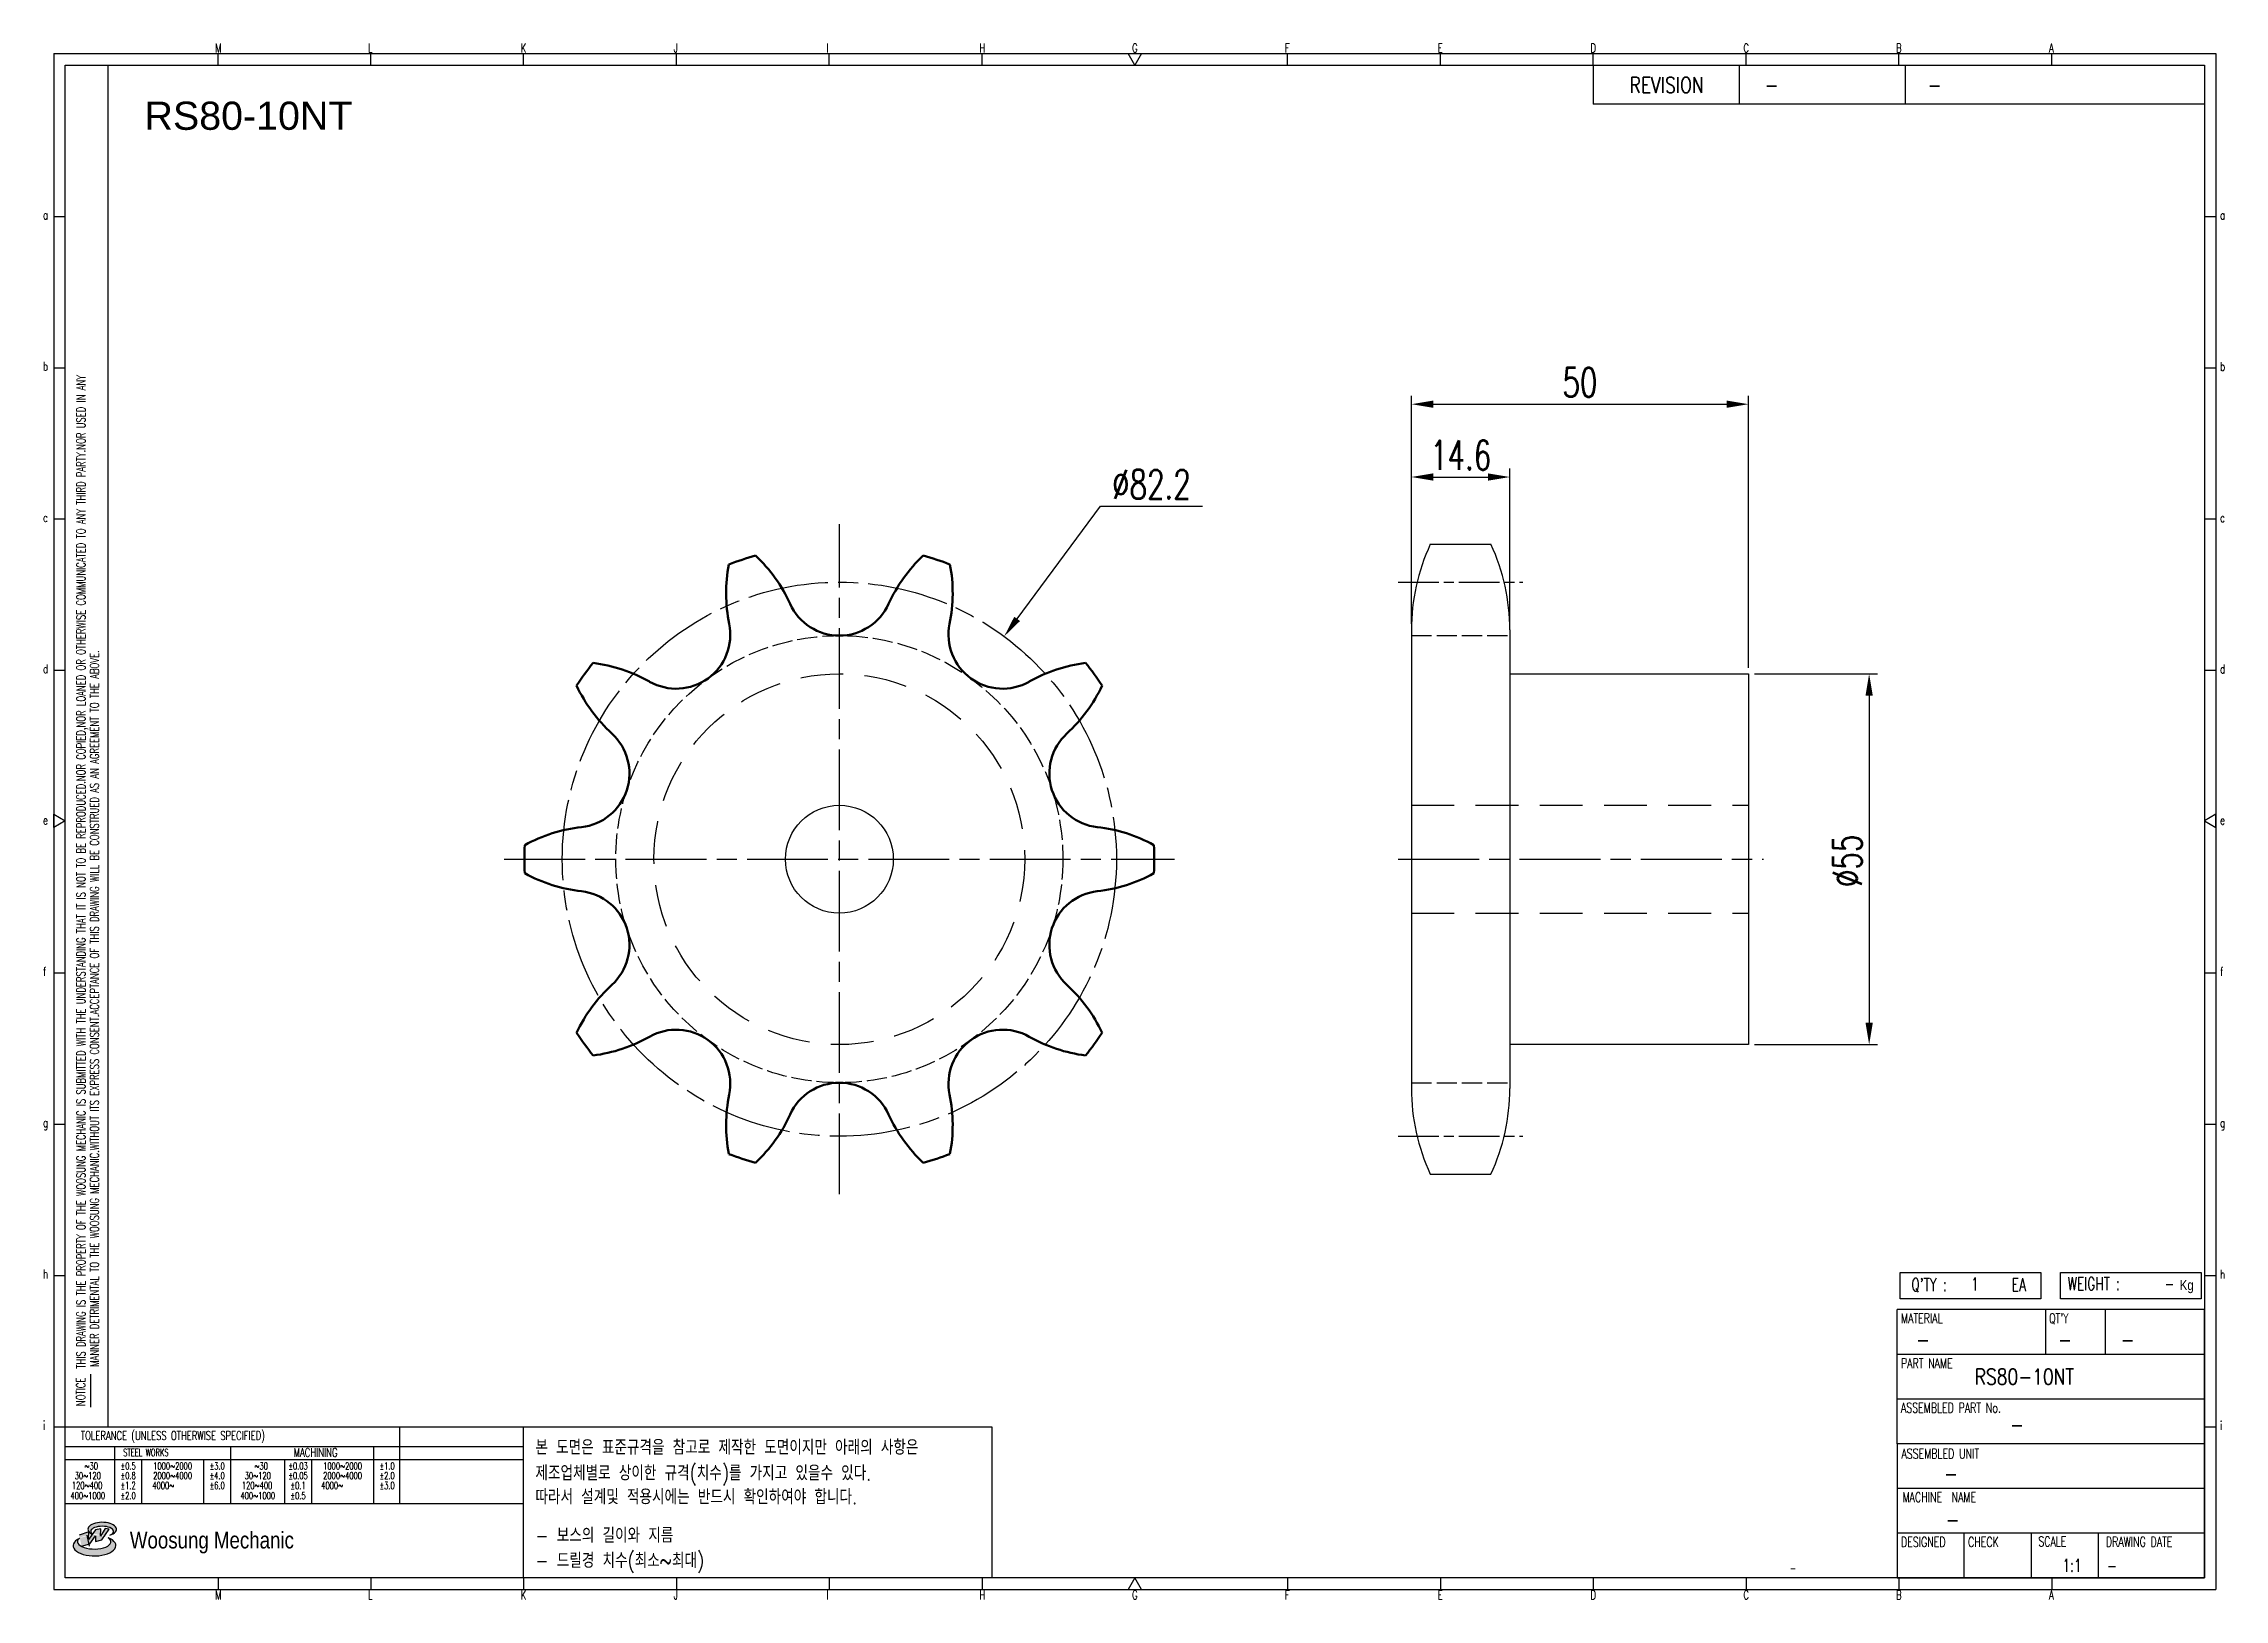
# Model space of a CAD drawing. Header units: millimetres. Extents: x 24007 to 24331, y 30 to 261.
import ezdxf
from ezdxf.enums import TextEntityAlignment as Align

# ---------------------------------------------------------------- set-up
doc = ezdxf.new("R2010")
doc.units = ezdxf.units.MM
for name, pattern in [('AM_ISO02W050', [7.5, 6, -1.5]), ('AM_ISO02W050x2', [3.75, 3, -0.75]), ('AM_ISO08W050', [18, 12, -1.5, 3, -1.5]), ('AM_ISO08W050x2', [9, 6, -0.75, 1.5, -0.75]), ('HIDDEN', [9.525, 6.35, -3.175])]:
    doc.linetypes.add(name, pattern=pattern)
for name, color, linetype, lineweight in [('AM_0N', 7, 'Continuous', 50), ('AM_3N', 6, 'AM_ISO02W050', 25), ('AM_7', 4, 'AM_ISO08W050', 25)]:
    doc.layers.add(name, color=color, linetype=linetype, lineweight=lineweight)
for name, color, linetype in [('HL', 2, 'HIDDEN'), ('S-DIM', 7, 'Continuous'), ('TITLE', 7, 'Continuous'), ('도면레이아웃', 7, 'Continuous')]:
    doc.layers.add(name, color=color, linetype=linetype)
doc.styles.add('HAN', font='ROMANS.shx', dxfattribs={"width": 0.7, "bigfont": 'whgtxt.shx'})
doc.styles.add('HKD_ST2', font='romans.shx', dxfattribs={"width": 0.7, "height": 4, "bigfont": '@extfont2.shx'})
doc.styles.add('HSG', font='SIMPLEX.shx', dxfattribs={"width": 0.7, "bigfont": 'HSG.shx'})
doc.styles.add('ROMANS', font='romans.shx', dxfattribs={"width": 0.7, "bigfont": 'whgtxt.shx'})
doc.styles.add('SLDTEXTSTYLE4', font='arial.ttf', dxfattribs={"width": 0.8})
doc.styles.get("Standard").update_dxf_attribs({"font": 'arial.ttf'})
doc.dimstyles.new('APP8', dxfattribs={"dimscale": 1.8, "dimtxt": 2.4, "dimasz": 1.8, "dimexe": 0.7, "dimexo": 0.5, "dimgap": 0.6, "dimtad": 1, "dimtoh": 1, "dimdec": 1, "dimrnd": 0.01, "dimzin": 9, "dimdsep": 46, "dimtxsty": 'HSG', "dimcen": 0, "dimclrd": 1, "dimclre": 1, "dimclrt": 256, "dimazin": 2, "dimtp": 1, "dimtm": 1, "dimtfac": 0.5, "dimtdec": 1, "dimtofl": 0, "dimtmove": 0, "dimatfit": 3, "dimfxl": 0, "dimtvp": 1, "dimtolj": 2, "dimlwd": -1, "dimlwe": -1, "dimarcsym": 0})

# ---------------------------------------------------------------- blocks, each defined once
blk = doc.blocks.new('SUYWSHJH')
at = {"layer": '도면레이아웃'}
h = blk.add_hatch(color=10, dxfattribs=at)
h.paths.add_polyline_path([(1.544, 35.177), (1.554, 34.966), (1.779, 35.034), (2.054, 35.422), (1.908, 35.446), (1.728, 35.167), (1.741, 35.439), (1.547, 35.405), (1.292, 35.041), (1.295, 35.33), (0.943, 35.208), (1.03, 34.8), (1.336, 34.885)])
edge = h.paths.add_edge_path()
edge.add_ellipse((1.795, 35.421), major_axis=(-0.53, 0), ratio=0.487785, start_angle=122.36065, end_angle=403.39574)
edge.add_line((1.411, 35.244), (1.419, 35.261))
edge.add_ellipse((1.798, 35.344), major_axis=(-0.423, 0), ratio=0.444396, start_angle=131.58977, end_angle=386.19408, ccw=False)
edge = h.paths.add_edge_path()
edge.add_ellipse((1.512, 34.815), major_axis=(-0.793, 0), ratio=0.480113, start_angle=314.67633, end_angle=590.85213)
edge.add_ellipse((1.501, 34.958), major_axis=(-0.62, 0), ratio=0.43311, start_angle=331.7024, end_angle=574.42495, ccw=False)
for p, q in [((0, 90.118), (80.15, 90.118)), ((0, 90.118), (0, 33.191)), ((6.089, 89.693), (6.089, 90.118)), ((11.753, 89.693), (11.753, 90.118)), ((17.418, 89.693), (17.418, 90.118)), ((23.082, 89.693), (23.082, 90.118)), ((28.746, 89.693), (28.746, 90.118)), ((34.411, 89.693), (34.411, 90.118)), ((45.739, 89.693), (45.739, 90.118)), ((51.404, 89.693), (51.404, 90.118)), ((57.068, 89.693), (57.068, 90.118)), ((62.732, 89.693), (62.732, 90.118)), ((68.397, 89.693), (68.397, 90.118)), ((74.061, 89.693), (74.061, 90.118)), ((80.15, 90.118), (80.15, 33.191)), ((0, 84.085), (0.425, 84.085)), ((79.725, 84.085), (80.15, 84.085)), ((0, 78.478), (0.425, 78.478)), ((79.725, 78.478), (80.15, 78.478)), ((0, 72.87), (0.425, 72.87)), ((79.725, 72.87), (80.15, 72.87)), ((0, 67.262), (0.425, 67.262)), ((79.725, 67.262), (80.15, 67.262)), ((0, 56.047), (0.425, 56.047)), ((79.725, 56.047), (80.15, 56.047)), ((0, 50.439), (0.425, 50.439)), ((79.725, 50.439), (80.15, 50.439)), ((0, 44.832), (0.425, 44.832)), ((79.725, 44.832), (80.15, 44.832)), ((1.377, 39.947), (1.377, 41.174)), ((0, 39.224), (0.425, 39.224)), ((79.725, 39.224), (80.15, 39.224)), ((0, 33.191), (80.15, 33.191)), ((6.089, 33.616), (6.089, 33.191)), ((11.753, 33.616), (11.753, 33.191)), ((17.418, 33.616), (17.418, 33.191)), ((23.082, 33.616), (23.082, 33.191)), ((28.746, 33.616), (28.746, 33.191)), ((34.411, 33.616), (34.411, 33.191)), ((45.739, 33.616), (45.739, 33.191)), ((51.404, 33.616), (51.404, 33.191)), ((57.068, 33.616), (57.068, 33.191)), ((62.732, 33.616), (62.732, 33.191)), ((68.397, 33.616), (68.397, 33.191)), ((74.061, 33.616), (74.061, 33.191))]:
    blk.add_line(p, q)
at = {"color": 2}
for p, q in [((2.017, 39.224), (2.017, 89.693)), ((0.425, 39.224), (17.418, 39.224)), ((12.816, 39.224), (12.816, 36.382)), ((17.418, 33.616), (17.418, 39.224)), ((0.425, 38.487), (17.418, 38.487)), ((0.425, 38.012), (17.418, 38.012)), ((2.257, 38.487), (2.257, 36.382)), ((3.257, 38.012), (3.257, 36.382)), ((5.557, 38.012), (5.557, 36.382)), ((6.557, 38.5), (6.557, 36.382)), ((8.557, 38.012), (8.557, 36.382)), ((9.557, 38.026), (9.557, 36.382)), ((11.857, 38.487), (11.857, 36.382)), ((0.425, 36.382), (17.418, 36.382))]:
    blk.add_line(p, q, dxfattribs=at)
at = {"color": 6, "ltscale": 0.5}
for p, q in [((57.068, 89.693), (57.068, 88.246)), ((62.47, 89.693), (62.47, 88.246)), ((68.635, 89.693), (68.635, 88.246)), ((79.725, 88.246), (57.068, 88.246)), ((68.336, 38.59), (68.336, 43.563)), ((79.725, 43.563), (68.336, 43.563)), ((73.827, 43.563), (73.827, 41.905)), ((76.037, 43.563), (76.037, 41.905)), ((79.725, 38.59), (79.725, 43.563)), ((79.725, 41.905), (68.336, 41.905)), ((79.725, 40.248), (68.336, 40.248)), ((68.336, 38.59), (68.336, 33.616)), ((79.725, 38.59), (68.336, 38.59)), ((79.725, 33.616), (79.725, 38.59)), ((79.725, 36.932), (68.336, 36.932)), ((79.725, 35.274), (68.336, 35.274)), ((70.822, 33.616), (70.822, 35.274)), ((73.309, 33.616), (73.309, 35.274)), ((75.796, 33.616), (75.796, 35.274)), ((68.336, 33.616), (79.725, 33.616))]:
    blk.add_line(p, q, dxfattribs=at)
for points in [[(40.075, 89.693), (39.83, 90.118), (40.32, 90.118)], [(0.425, 89.693), (79.725, 89.693), (79.725, 33.616), (0.425, 33.616)], [(0.425, 61.679), (0, 61.433), (0, 61.924)], [(79.725, 61.679), (80.15, 61.433), (80.15, 61.924)], [(40.075, 33.616), (39.83, 33.191), (40.32, 33.191)]]:
    blk.add_lwpolyline(points, close=True)
at = {"layer": 'TITLE', "color": 20}
for p, q in [((68.449, 43.961), (68.449, 44.936)), ((68.449, 44.936), (73.654, 44.936)), ((73.654, 44.936), (73.654, 43.961)), ((74.39, 43.961), (74.39, 44.936)), ((74.39, 44.936), (79.595, 44.936)), ((79.595, 44.936), (79.595, 43.961)), ((73.654, 43.961), (68.449, 43.961)), ((79.595, 43.961), (74.39, 43.961))]:
    blk.add_line(p, q, dxfattribs=at)
at = {"layer": '도면레이아웃'}
for p, q in [((1.295, 35.33), (0.943, 35.208)), ((1.03, 34.8), (1.336, 34.885)), ((1.224, 35.208), (1.311, 34.8)), ((1.224, 35.208), (1.224, 35.208)), ((1.547, 35.405), (1.292, 35.041)), ((1.292, 35.041), (1.295, 35.33)), ((1.336, 34.885), (1.544, 35.177)), ((1.419, 35.261), (1.411, 35.244)), ((1.544, 35.177), (1.554, 34.966)), ((1.741, 35.439), (1.547, 35.405)), ((1.554, 34.966), (1.779, 35.034)), ((1.908, 35.446), (1.728, 35.167)), ((1.728, 35.167), (1.741, 35.439)), ((1.779, 35.034), (2.054, 35.422)), ((2.054, 35.422), (1.908, 35.446))]:
    blk.add_line(p, q, dxfattribs=at)
for centre, major_axis, ratio, start_param, end_param in [((1.795, 35.421), (-0.53, 0), 0.487785, 2.135596, 7.040584), ((1.512, 34.815), (-0.793, 0), 0.480113, 5.492138, 10.312315), ((1.501, 34.958), (-0.62, 0), 0.43311, 5.789299, 10.025607), ((1.798, 35.344), (-0.423, 0), 0.444396, 2.296675, 6.740358)]:
    blk.add_ellipse(centre, major_axis=major_axis, ratio=ratio, start_param=start_param, end_param=end_param, dxfattribs=at)
at = {"color": 4, "style": 'HKD_ST2', "width": 0.7}
for s, p in [('M', (5.988, 90.164)), ('L', (11.652, 90.164)), ('K', (17.316, 90.164)), ('J', (22.981, 90.164)), ('I', (28.645, 90.164)), ('H', (34.309, 90.164)), ('G', (39.974, 90.164)), ('F', (45.638, 90.164)), ('E', (51.302, 90.164)), ('D', (56.967, 90.164)), ('C', (62.631, 90.164)), ('B', (68.295, 90.164)), ('A', (73.96, 90.164)), ('a', (-0.395, 83.976)), ('a', (80.305, 83.97)), ('b', (-0.395, 78.368)), ('b', (80.305, 78.362)), ('c', (-0.395, 72.76)), ('c', (80.305, 72.754)), ('d', (-0.395, 67.153)), ('d', (80.305, 67.147)), ('e', (-0.395, 61.545)), ('e', (80.305, 61.539)), ('f', (-0.395, 55.937)), ('f', (80.305, 55.931)), ('g', (-0.395, 50.33)), ('g', (80.305, 50.324)), ('h', (-0.395, 44.722)), ('h', (80.305, 44.716)), ('i', (-0.395, 39.114)), ('i', (80.305, 39.108)), ('M', (5.988, 32.824)), ('L', (11.652, 32.824)), ('K', (17.316, 32.824)), ('J', (22.981, 32.824)), ('I', (28.645, 32.824)), ('H', (34.309, 32.824)), ('G', (39.974, 32.824)), ('F', (45.638, 32.824)), ('E', (51.302, 32.824)), ('D', (56.967, 32.824)), ('C', (62.631, 32.824)), ('B', (68.295, 32.824)), ('A', (73.96, 32.824))]:
    blk.add_text(s, height=0.326, dxfattribs=at).set_placement(p)
for s, height, style, width, p in [('REVISION', 0.5806, 'HAN', 0.8, (58.415, 88.664)), ('-', 0.581, 'HAN', 0.8, (63.426, 88.664)), ('-', 0.581, 'HAN', 0.8, (69.468, 88.664)), ("Q'TY : ", 0.4746, 'HKD_ST2', 0.7, (68.857, 44.253)), ('1', 0.475, 'HKD_ST2', 0.7, (71.071, 44.275)), ('EA', 0.4746, 'HKD_ST2', 0.7, (72.578, 44.253)), ('WEIGHT : ', 0.4746, 'HKD_ST2', 0.7, (74.65, 44.286)), ('-', 0.581, 'HAN', 0.8, (69.029, 42.157)), ('-', 0.581, 'HAN', 0.8, (74.289, 42.157)), ('-', 0.581, 'HAN', 0.8, (76.623, 42.157)), ('-', 0.581, 'HAN', 0.8, (72.515, 39.013)), ('-', 0.581, 'HAN', 0.8, (70.067, 37.189)), ('-', 0.581, 'HAN', 0.8, (70.126, 35.48)), ('1:1', 0.4746, 'HKD_ST2', 0.7, (74.458, 33.848)), ('-', 0.475, 'HKD_ST2', 0.7, (76.112, 33.837))]:
    blk.add_text(s, height=height, dxfattribs=dict(style=style, width=width)).set_placement(p)
at = {"color": 6, "style": 'HKD_ST2', "width": 0.7}
for s, p in [(' THIS DRAWING IS THE PROPERTY OF THE WOOSUNG MECHANIC IS SUBMITTED WITH THE UNDERSTANDING THAT IT IS NOT TO BE REPRODUCED.NOR COPIED,NOR LOANED OR OTHERWISE COMMUNICATED TO ANY THIRD PARTY.NOR USED IN ANY', (1.173, 41.217)), ('MANNER DETRIMENTAL TO THE WOOSUNG MECHANIC.WITHOUT ITS EXPRESS CONSENT.ACCEPTANCE OF THIS DRAWING WILL BE CONSTRUED AS AN AGREEMENT TO THE ABOVE.', (1.672, 41.447))]:
    blk.add_text(s, height=0.326266, rotation=90, dxfattribs=at).set_placement(p)
at = {"style": 'HKD_ST2', "width": 0.7}
blk.add_text('-', height=0.475, dxfattribs=at).set_placement((78.613, 44.286), align=Align.RIGHT)
at = {"color": 4, "style": 'HKD_ST2', "width": 0.7}
for s, height, p in [('MATERIAL', 0.3651, (68.474, 43.425)), ("QT'Y", 0.3651, (73.965, 43.425)), ('PART NAME', 0.3651, (68.474, 41.756)), ('ASSEMBLED PART No.', 0.36511, (68.474, 40.109)), ('ASSEMBLED UNIT', 0.36511, (68.49, 38.408)), ('MACHINE  NAME', 0.36511, (68.532, 36.794)), ('DESIGNED', 0.3651, (68.474, 35.136)), ('CHECK', 0.3651, (70.961, 35.136)), ('SCALE', 0.3651, (73.566, 35.153)), ('DRAWING DATE', 0.36511, (76.071, 35.141))]:
    blk.add_text(s, height=height, dxfattribs=at).set_placement(p, align=Align.TOP_LEFT)
at = {"style": 'HKD_ST2', "width": 0.7}
blk.add_text('NOTICE', height=0.3263, rotation=90, dxfattribs=at).set_placement((1.163, 39.988))
for s, height, style, width, p in [('TOLERANCE (UNLESS OTHERWISE SPECIFIED)', 0.32627, 'HKD_ST2', 0.7, (4.417, 38.896)), ('-', 0.326, 'ROMANS', 0.65, (64.469, 33.975))]:
    blk.add_text(s, height=height, dxfattribs=dict(style=style, width=width)).set_placement(p, align=Align.MIDDLE_CENTER)
at = {"color": 4, "style": 'HKD_ST2', "width": 0.7}
for s, height, p in [('STEEL WORKS', 0.26101, (3.416, 38.268)), ('MACHINING', 0.3263, (9.707, 38.27)), ('%%P0.5', 0.261, (2.757, 37.762)), ('%%P0.8', 0.261, (2.757, 37.411)), ('%%P3.0', 0.261, (6.057, 37.762)), ('%%P4.0', 0.261, (6.057, 37.411)), ('%%P0.03', 0.261, (9.057, 37.762)), ('%%P0.05', 0.261, (9.057, 37.411)), ('%%P1.0', 0.261, (12.357, 37.762)), ('%%P2.0', 0.261, (12.357, 37.411)), ('%%P1.2', 0.261, (2.757, 37.045)), ('%%P2.0', 0.261, (2.757, 36.67)), ('%%P6.0', 0.261, (6.057, 37.045)), ('%%P0.1', 0.261, (9.057, 37.045)), ('%%P0.5', 0.261, (9.057, 36.67)), ('%%P3.0', 0.261, (12.357, 37.045))]:
    blk.add_text(s, height=height, dxfattribs=at).set_placement(p, align=Align.MIDDLE)
for s, height, p in [('30%%126120', 0.261, (1.263, 37.411)), ('%%12630', 0.261, (1.389, 37.762)), ('2000%%1264000', 0.26101, (4.407, 37.411)), ('1000%%1262000', 0.26101, (4.407, 37.762)), ('30%%126120', 0.261, (7.563, 37.411)), ('%%12630', 0.261, (7.689, 37.762)), ('2000%%1264000', 0.26101, (10.707, 37.411)), ('1000%%1262000', 0.26101, (10.707, 37.762)), ('400%%1261000', 0.26101, (1.263, 36.67)), ('120%%126400', 0.26101, (1.237, 37.045)), ('4000%%126', 0.261, (4.061, 37.045)), ('400%%1261000', 0.26101, (7.563, 36.67)), ('120%%126400', 0.26101, (7.537, 37.045)), ('4000%%126', 0.261, (10.321, 37.045))]:
    blk.add_text(s, height=height, dxfattribs=at).set_placement(p, align=Align.MIDDLE_CENTER)
at = {"color": 1, "style": 'SLDTEXTSTYLE4', "width": 0.8}
blk.add_text('Woosung Mechanic', height=0.61957, dxfattribs=at).set_placement((2.822, 34.711))
at = {"layer": 'TITLE', "width": 0.8}
blk.add_text('Kg', height=0.3789, dxfattribs=at).set_placement((78.807, 44.286))
blk = doc.blocks.new('*D8')
at = {"layer": 'Defpoints', "color": 0, "transparency": 16777216}
for p in [(24260.09, 167.48), (24260.09, 112.48), (24277.99, 112.48)]:
    blk.add_point(p, dxfattribs=at)
at = {"layer": 'S-DIM', "color": 1, "transparency": 16777216}
for p, q in [((24260.99, 167.48), (24279.25, 167.48)), ((24277.99, 164.24), (24277.99, 115.72)), ((24260.99, 112.48), (24279.25, 112.48))]:
    blk.add_line(p, q, dxfattribs=at)
for points in [[(24277.45, 164.24), (24278.53, 164.24), (24277.99, 167.48)], [(24277.45, 115.72), (24278.53, 115.72), (24277.99, 112.48)]]:
    blk.add_solid(points, dxfattribs=at)
at = {"layer": 'S-DIM', "transparency": 16777216, "insert": (24274.75, 139.73), "char_height": 4.32, "attachment_point": 5, "rotation": 90, "style": 'HSG'}
blk.add_mtext('\\A2;%%c55', dxfattribs=at)
blk = doc.blocks.new('*D3')
at = {"layer": 'Defpoints', "color": 0, "transparency": 16777216}
for p in [(24224.69, 196.67), (24210.09, 173.99), (24224.69, 173.99)]:
    blk.add_point(p, dxfattribs=at)
at = {"layer": 'S-DIM', "color": 1, "transparency": 16777216}
for p, q in [((24210.09, 174.89), (24210.09, 197.93)), ((24224.69, 174.89), (24224.69, 197.93)), ((24213.33, 196.67), (24221.45, 196.67))]:
    blk.add_line(p, q, dxfattribs=at)
for points in [[(24213.33, 197.21), (24213.33, 196.13), (24210.09, 196.67)], [(24221.45, 197.21), (24221.45, 196.13), (24224.69, 196.67)]]:
    blk.add_solid(points, dxfattribs=at)
at = {"layer": 'S-DIM', "transparency": 16777216, "insert": (24217.4, 199.91), "char_height": 4.32, "attachment_point": 5, "style": 'HSG'}
blk.add_mtext('\\A2;14.6', dxfattribs=at)
blk = doc.blocks.new('*D4')
at = {"layer": 'Defpoints', "color": 0, "transparency": 16777216}
for p in [(24260.09, 207.47), (24210.09, 173.99), (24260.09, 167.48)]:
    blk.add_point(p, dxfattribs=at)
at = {"layer": 'S-DIM', "color": 1, "transparency": 16777216}
for p, q in [((24210.09, 174.89), (24210.09, 208.73)), ((24213.33, 207.47), (24256.85, 207.47)), ((24260.09, 168.38), (24260.09, 208.73))]:
    blk.add_line(p, q, dxfattribs=at)
for points in [[(24213.33, 208.01), (24213.33, 206.93), (24210.09, 207.47)], [(24256.85, 208.01), (24256.85, 206.93), (24260.09, 207.47)]]:
    blk.add_solid(points, dxfattribs=at)
at = {"layer": 'S-DIM', "transparency": 16777216, "insert": (24235.09, 210.71), "char_height": 4.32, "attachment_point": 5, "style": 'HSG'}
blk.add_mtext('\\A2;50', dxfattribs=at)

msp = doc.modelspace()

# ---------------------------------------------------------------- linework, layer by layer
for p, q in [((24212.89, 186.69), (24221.89, 186.69)), ((24210.09, 173.99), (24210.09, 105.97)), ((24224.69, 173.99), (24224.69, 105.97)), ((24212.89, 93.27), (24221.89, 93.27))]:
    msp.add_line(p, q)
msp.add_lwpolyline([(24224.69, 167.48), (24260.09, 167.48), (24260.09, 112.48), (24224.69, 112.48)])
at = {"color": 4}
msp.add_lwpolyline([(24078.39, 55.8), (24147.87, 55.8), (24147.87, 33.36), (24078.39, 33.36)], close=True, dxfattribs=at)
msp.add_circle((24125.23, 139.98), 8)
for centre, start, end in [((24240.29, 173.99), 155.132, 180), ((24194.49, 173.99), 0, 24.868), ((24240.29, 105.97), 180, 204.868), ((24194.49, 105.97), 335.132, 0)]:
    msp.add_arc(centre, 30.2, start, end)
at = {"layer": 'AM_0N'}
for centre, radius, start, end in [((24125.23, 139.98), 46.71, 105.4386, 110.5614), ((24097.13, 168.35), 22.87, 24.5, 46.7369), ((24153.34, 168.35), 22.87, 133.2631, 155.5), ((24125.23, 139.98), 46.71, 69.4386, 74.5614), ((24131.3, 179.45), 22.87, 169.2631, 191.5), ((24119.17, 179.45), 22.87, 348.5, 10.7369), ((24101.03, 173.29), 8.02, 240.5, 11.5), ((24125.23, 181.16), 8.02, 204.5, 335.5), ((24149.44, 173.29), 8.02, 168.5, 299.5), ((24125.23, 139.98), 46.71, 141.4386, 146.5614), ((24085.82, 146.41), 22.87, 60.5, 82.7369), ((24164.65, 146.41), 22.87, 97.2631, 119.5), ((24125.23, 139.98), 46.71, 33.4386, 38.5614), ((24106.94, 175.48), 22.87, 205.2631, 227.5), ((24143.53, 175.48), 22.87, 312.5, 334.7369), ((24086.07, 152.7), 8.02, 276.5, 47.5), ((24164.4, 152.7), 8.02, 132.5, 263.5), ((24089.57, 122.02), 22.87, 96.5, 118.7369), ((24160.9, 122.02), 22.87, 61.2631, 83.5), ((24125.23, 139.98), 46.71, 177.4386, 182.5614), ((24125.23, 139.98), 46.71, 357.4386, 2.5614), ((24089.57, 157.94), 22.87, 241.2631, 263.5), ((24160.9, 157.94), 22.87, 276.5, 298.7369), ((24086.07, 127.26), 8.02, 312.5, 83.5), ((24164.4, 127.26), 8.02, 96.5, 227.5), ((24106.94, 104.48), 22.87, 132.5, 154.7369), ((24143.53, 104.48), 22.87, 25.2631, 47.5), ((24125.23, 139.98), 46.71, 213.4386, 218.5614), ((24085.82, 133.55), 22.87, 277.2631, 299.5), ((24101.03, 106.67), 8.02, 348.5, 119.5), ((24149.44, 106.67), 8.02, 60.5, 191.5), ((24164.65, 133.55), 22.87, 240.5, 262.7369), ((24125.23, 139.98), 46.71, 321.4386, 326.5614), ((24125.23, 98.8), 8.02, 24.5, 155.5), ((24131.3, 100.51), 22.87, 168.5, 190.7369), ((24119.17, 100.51), 22.87, 349.2631, 11.5), ((24097.13, 111.61), 22.87, 313.2631, 335.5), ((24153.34, 111.61), 22.87, 204.5, 226.7369), ((24125.23, 139.98), 46.71, 249.4386, 254.5614), ((24125.23, 139.98), 46.71, 285.4386, 290.5614)]:
    msp.add_arc(centre, radius, start, end, dxfattribs=at)
at = {"layer": 'AM_3N', "linetype": 'AM_ISO02W050x2'}
for p, q in [((24210.09, 173.14), (24224.69, 173.14)), ((24210.09, 106.82), (24224.69, 106.82))]:
    msp.add_line(p, q, dxfattribs=at)
msp.add_circle((24125.23, 139.98), 33.16, dxfattribs=at)
at = {"layer": 'AM_7', "linetype": 'AM_ISO08W050x2', "ltscale": 2}
for p, q in [((24125.23, 90.27), (24125.23, 189.69)), ((24075.53, 139.98), (24174.94, 139.98)), ((24208.14, 139.98), (24262.3, 139.98))]:
    msp.add_line(p, q, dxfattribs=at)
at = {"layer": 'AM_7', "linetype": 'AM_ISO08W050x2'}
for p, q in [((24208.14, 181.08), (24226.63, 181.08)), ((24208.14, 98.88), (24226.63, 98.88))]:
    msp.add_line(p, q, dxfattribs=at)
at = {"layer": 'AM_7', "linetype": 'AM_ISO08W050x2', "ltscale": 2}
msp.add_circle((24125.23, 139.98), 41.1, dxfattribs=at)
at = {"layer": 'HL', "linetype": 'HIDDEN'}
for p, q in [((24210.09, 147.98), (24260.09, 147.98)), ((24210.09, 131.98), (24260.09, 131.98))]:
    msp.add_line(p, q, dxfattribs=at)
msp.add_circle((24125.23, 139.98), 27.5, dxfattribs=at)

# ---------------------------------------------------------------- block references
at = {"xscale": 4.001836980422727, "yscale": 4.001836980422727, "zscale": 4.001836980422727}
msp.add_blockref('SUYWSHJH', (24008.69, -101.17), dxfattribs=at)

# ---------------------------------------------------------------- texts
at = {"color": 2}
msp.add_text('RS80-10NT', height=4.181, dxfattribs=at).set_placement((24022.16, 248.17))
at = {"style": 'HAN', "width": 0.8}
msp.add_text('RS80-10NT', height=2.323, dxfattribs=at).set_placement((24293.65, 62.05))
at = {"color": 4, "style": 'HAN', "width": 0.8}
for s, p in [('본 도면은 표준규격을 참고로 제작한 도면이지만 아래의 사항은', (24080.14, 51.64)), ('제조업체별로 상이한 규격(치수)를 가지고 있을수 있다.', (24080.14, 47.83)), ('따라서 설계및 적용시에는 반드시 확인하여야 합니다.', (24080.14, 44.29)), ('- 보스의 길이와 지름', (24080.14, 38.59)), ('- 드릴경 치수(최소~최대)', (24080.14, 34.85))]:
    msp.add_text(s, height=2.1985, dxfattribs=at).set_placement(p)

# ---------------------------------------------------------------- dimensions: what is measured, and where the dimension line sits
at = {"layer": 'S-DIM'}
dim = msp.add_linear_dim(base=(24260.09, 207.47), p1=(24210.09, 173.99), p2=(24260.09, 167.48), dimstyle='APP8', dxfattribs=at)
dim.commit()
dim.dimension.update_dxf_attribs({"geometry": '*D4', "text_midpoint": (24235.09, 210.71)})
dim = msp.add_linear_dim(base=(24224.69, 196.67), p1=(24210.09, 173.99), p2=(24224.69, 173.99), dimstyle='APP8', dxfattribs=at)
dim.commit()
dim.dimension.update_dxf_attribs({"geometry": '*D3', "text_midpoint": (24217.4, 196.67), "dimtype": 128})
msp.add_diameter_dim(center=(24125.23, 139.98), radius=41.1, location=(24163.96, 192.33), dimstyle='APP8', dxfattribs=at).render()
dim = msp.add_linear_dim(base=(24277.99, 112.48), p1=(24260.09, 167.48), p2=(24260.09, 112.48), angle=90, text='%%c<>', dimstyle='APP8', dxfattribs=at)
dim.commit()
dim.dimension.update_dxf_attribs({"geometry": '*D8', "text_midpoint": (24277.99, 139.73), "dimtype": 160})

doc.saveas('drawing.dxf')
